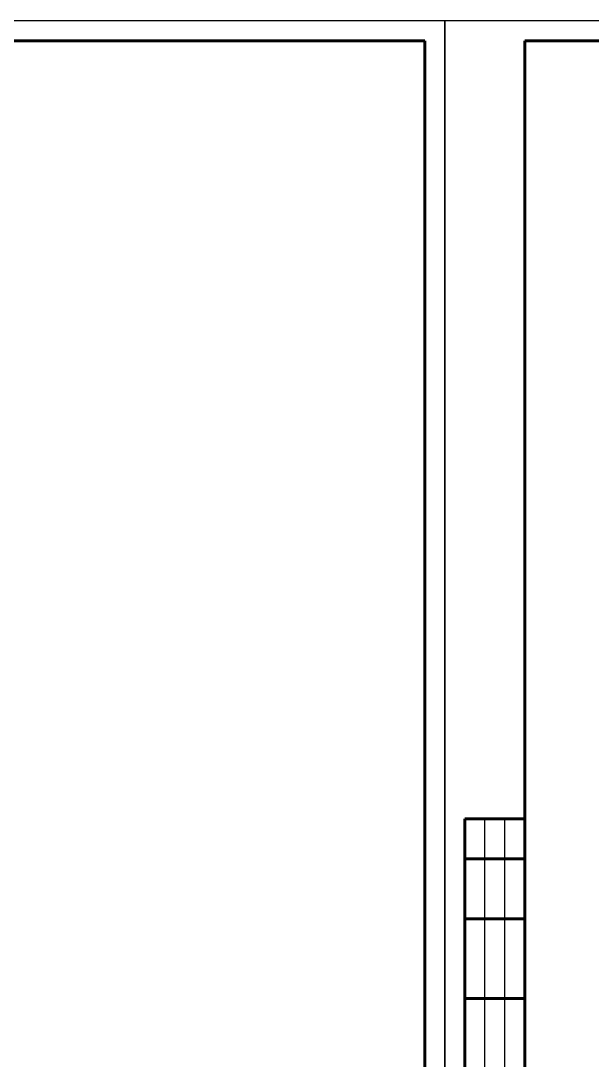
# Model space of a CAD drawing. Header units: millimetres. Extents: x -10490 to 5162, y -5053 to 76.
# Drawn here: x -4358.2 to -4215.2, y -654.6 to -394.1 of the extents above; entities that cross this region are included whole.
import ezdxf

# ---------------------------------------------------------------- set-up
doc = ezdxf.new("R2010")
doc.units = ezdxf.units.MM
for name, color, linetype, lineweight in [('Рамка толстая', 7, 'Continuous', 60), ('Рамка тонкая', 5, 'Continuous', 25), ('Штампы', 252, 'Continuous', 25)]:
    doc.layers.add(name, color=color, linetype=linetype, lineweight=lineweight)

# ---------------------------------------------------------------- blocks, each defined once
blk = doc.blocks.new('A$C0CDB385D')
at = {"layer": 'Рамка толстая'}
for p, q in [((20, 415), (20, 5)), ((589, 415), (20, 415)), ((589, 5), (589, 415))]:
    blk.add_line(p, q, dxfattribs=at)
at = {"layer": 'Рамка тонкая'}
for p, q in [((0, 420), (0, 0)), ((594, 420), (0, 420)), ((594, 0), (594, 420))]:
    blk.add_line(p, q, dxfattribs=at)

msp = doc.modelspace()

# ---------------------------------------------------------------- linework, layer by layer
at = {"layer": 'Штампы', "lineweight": 60}
for p, q in [((-4247.04361, -724.14683), (-4247.04361, -594.14683)), ((-4247.04361, -594.14683), (-4232.04361, -594.14683)), ((-4232.04361, -724.14683), (-4232.04361, -594.14683)), ((-4247.04361, -604.14683), (-4232.04361, -604.14683)), ((-4247.04361, -619.14683), (-4232.04361, -619.14683)), ((-4247.04361, -639.14683), (-4232.04361, -639.14683))]:
    msp.add_line(p, q, dxfattribs=at)
at = {"layer": 'Штампы', "color": 5, "lineweight": 25}
for p, q in [((-4242.04361, -659.14683), (-4242.04361, -594.14683)), ((-4237.04361, -724.14683), (-4237.04361, -594.14683))]:
    msp.add_line(p, q, dxfattribs=at)

# ---------------------------------------------------------------- block references
for p in [(-4846.0436, -814.14684), (-4252.0436, -814.14684)]:
    msp.add_blockref('A$C0CDB385D', p)

doc.saveas('drawing.dxf')
